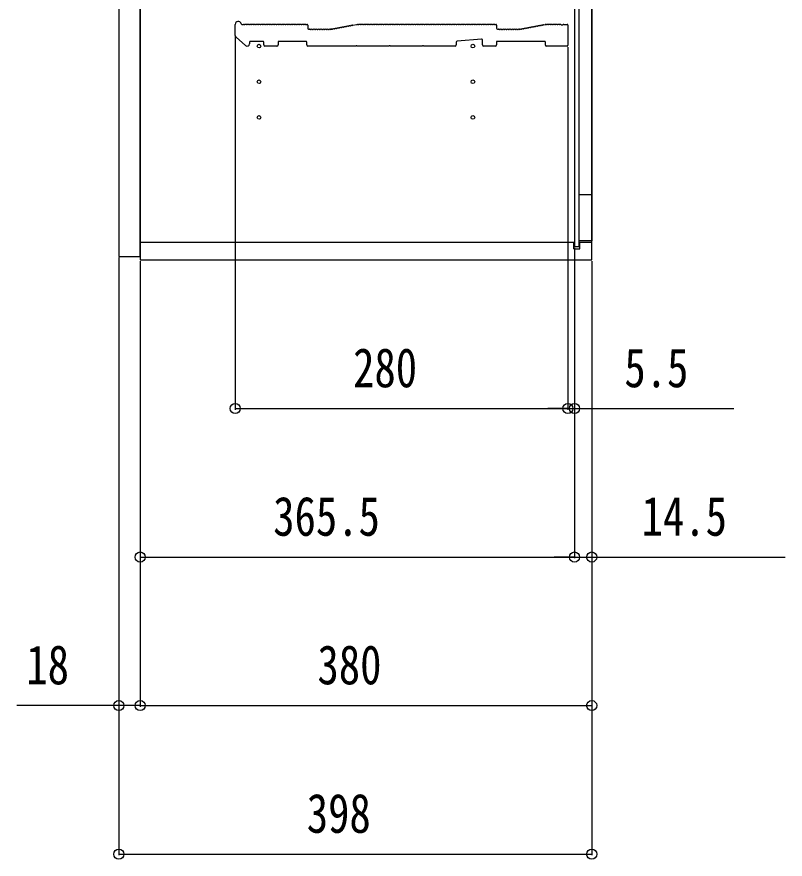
# Model space of a CAD drawing. Units: millimetres, scale not verified. Extents: x -4205 to 4205, y -2836 to 3104.
# Drawn here: x -1185 to -538, y -2206 to -1497 of the extents above; entities that cross this region are included whole.
import ezdxf
from ezdxf.enums import TextEntityAlignment as Align

# ---------------------------------------------------------------- set-up
doc = ezdxf.new("R2010")
doc.units = ezdxf.units.MM
doc.header["$LTSCALE"] = 20
for name, color, linetype in [('0-2_YKK_11', 7, 'Continuous'), ('0-3_YKK_12', 2, 'Continuous'), ('0-5_YKK_D', 6, 'Continuous')]:
    doc.layers.add(name, color=color, linetype=linetype)
doc.styles.add('ＭＳ ゴシック', font='')
doc.styles.get('ＭＳ ゴシック').set_extended_font_data('MS Gothic')

msp = doc.modelspace()

# ---------------------------------------------------------------- linework, layer by layer
at = {"layer": '0-2_YKK_11'}
for p, q in [((-1000.98, -1512.58), (-1000.98, -1503.2)), ((-995.35, -1503.2), (-993.98, -1503.2)), ((-993.42, -1503.4), (-993.04, -1503.4)), ((-991.92, -1503.4), (-991.54, -1503.4)), ((-990.42, -1503.4), (-990.04, -1503.4)), ((-988.92, -1503.4), (-988.54, -1503.4)), ((-987.42, -1503.4), (-987.04, -1503.4)), ((-985.92, -1503.4), (-985.54, -1503.4)), ((-984.42, -1503.4), (-984.04, -1503.4)), ((-982.92, -1503.4), (-982.54, -1503.4)), ((-981.42, -1503.4), (-981.04, -1503.4)), ((-979.92, -1503.4), (-979.54, -1503.4)), ((-978.42, -1503.4), (-978.04, -1503.4)), ((-976.92, -1503.4), (-976.54, -1503.4)), ((-975.42, -1503.4), (-975.04, -1503.4)), ((-973.92, -1503.4), (-973.54, -1503.4)), ((-972.42, -1503.4), (-972.04, -1503.4)), ((-970.92, -1503.4), (-970.54, -1503.4)), ((-969.42, -1503.4), (-969.04, -1503.4)), ((-967.92, -1503.4), (-967.54, -1503.4)), ((-966.42, -1503.4), (-966.04, -1503.4)), ((-964.92, -1503.4), (-964.54, -1503.4)), ((-963.42, -1503.4), (-963.04, -1503.4)), ((-961.92, -1503.4), (-961.54, -1503.4)), ((-960.42, -1503.4), (-960.04, -1503.4)), ((-958.92, -1503.4), (-958.54, -1503.4)), ((-957.42, -1503.4), (-957.04, -1503.4)), ((-955.92, -1503.4), (-955.54, -1503.4)), ((-954.42, -1503.4), (-954.04, -1503.4)), ((-952.92, -1503.4), (-952.54, -1503.4)), ((-951.42, -1503.4), (-951.04, -1503.4)), ((-949.92, -1503.4), (-949.54, -1503.4)), ((-948.42, -1503.4), (-948.04, -1503.4)), ((-946.92, -1503.4), (-946.54, -1503.4)), ((-945.42, -1503.4), (-945.04, -1503.4)), ((-943.92, -1503.4), (-943.54, -1503.4)), ((-942.42, -1503.4), (-942.04, -1503.4)), ((-941.48, -1503.2), (-940.68, -1503.2)), ((-939.98, -1503.9), (-939.98, -1506.5)), ((-939.28, -1507.2), (-938.48, -1507.2)), ((-937.92, -1507.4), (-937.54, -1507.4)), ((-936.42, -1507.4), (-936.04, -1507.4)), ((-934.92, -1507.4), (-934.54, -1507.4)), ((-933.42, -1507.4), (-933.04, -1507.4)), ((-931.92, -1507.4), (-931.54, -1507.4)), ((-930.42, -1507.4), (-930.04, -1507.4)), ((-928.92, -1507.4), (-928.54, -1507.4)), ((-927.42, -1507.4), (-927.04, -1507.4)), ((-925.92, -1507.4), (-925.54, -1507.4)), ((-924.42, -1507.4), (-924.04, -1507.4)), ((-922.92, -1507.4), (-922.54, -1507.4)), ((-921.42, -1507.4), (-921.04, -1507.4)), ((-920.48, -1507.2), (-920.04, -1507.2)), ((-920.04, -1507.2), (-920.48, -1507.2)), ((-919.18, -1507.25), (-918.81, -1507.18)), ((-917.71, -1506.97), (-917.33, -1506.9)), ((-916.24, -1506.69), (-915.86, -1506.62)), ((-914.76, -1506.41), (-914.39, -1506.34)), ((-913.29, -1506.13), (-912.91, -1506.06)), ((-911.82, -1505.85), (-911.44, -1505.78)), ((-910.34, -1505.57), (-909.97, -1505.5)), ((-908.87, -1505.29), (-908.49, -1505.22)), ((-907.39, -1505.01), (-907.02, -1504.94)), ((-905.92, -1504.73), (-905.55, -1504.65)), ((-904.45, -1504.45), (-904.07, -1504.37)), ((-902.97, -1504.16), (-902.6, -1504.09)), ((-897.42, -1503.4), (-897.04, -1503.4)), ((-895.92, -1503.4), (-895.54, -1503.4)), ((-894.42, -1503.4), (-894.04, -1503.4)), ((-892.92, -1503.4), (-892.54, -1503.4)), ((-891.42, -1503.4), (-891.04, -1503.4)), ((-889.92, -1503.4), (-889.54, -1503.4)), ((-888.42, -1503.4), (-888.04, -1503.4)), ((-886.92, -1503.4), (-886.54, -1503.4)), ((-885.42, -1503.4), (-885.04, -1503.4)), ((-883.92, -1503.4), (-883.54, -1503.4)), ((-882.42, -1503.4), (-882.04, -1503.4)), ((-880.92, -1503.4), (-880.54, -1503.4)), ((-879.42, -1503.4), (-879.04, -1503.4)), ((-877.92, -1503.4), (-877.54, -1503.4)), ((-876.42, -1503.4), (-876.04, -1503.4)), ((-874.92, -1503.4), (-874.54, -1503.4)), ((-873.42, -1503.4), (-873.04, -1503.4)), ((-871.92, -1503.4), (-871.54, -1503.4)), ((-870.42, -1503.4), (-870.04, -1503.4)), ((-868.92, -1503.4), (-868.54, -1503.4)), ((-867.42, -1503.4), (-867.04, -1503.4)), ((-865.92, -1503.4), (-865.54, -1503.4)), ((-864.42, -1503.4), (-864.04, -1503.4)), ((-862.92, -1503.4), (-862.54, -1503.4)), ((-861.42, -1503.4), (-861.04, -1503.4)), ((-859.92, -1503.4), (-859.54, -1503.4)), ((-858.42, -1503.4), (-858.04, -1503.4)), ((-856.92, -1503.4), (-856.54, -1503.4)), ((-855.42, -1503.4), (-855.04, -1503.4)), ((-853.92, -1503.4), (-853.54, -1503.4)), ((-852.42, -1503.4), (-852.04, -1503.4)), ((-850.92, -1503.4), (-850.54, -1503.4)), ((-849.42, -1503.4), (-849.04, -1503.4)), ((-847.92, -1503.4), (-847.54, -1503.4)), ((-846.42, -1503.4), (-846.04, -1503.4)), ((-844.92, -1503.4), (-844.54, -1503.4)), ((-843.42, -1503.4), (-843.04, -1503.4)), ((-841.92, -1503.4), (-841.54, -1503.4)), ((-840.42, -1503.4), (-840.04, -1503.4)), ((-838.92, -1503.4), (-838.54, -1503.4)), ((-837.42, -1503.4), (-837.04, -1503.4)), ((-835.92, -1503.4), (-835.54, -1503.4)), ((-834.42, -1503.4), (-834.04, -1503.4)), ((-832.92, -1503.4), (-832.54, -1503.4)), ((-831.42, -1503.4), (-831.04, -1503.4)), ((-829.92, -1503.4), (-829.54, -1503.4)), ((-828.42, -1503.4), (-828.04, -1503.4)), ((-826.92, -1503.4), (-826.54, -1503.4)), ((-825.42, -1503.4), (-825.04, -1503.4)), ((-823.92, -1503.4), (-823.54, -1503.4)), ((-822.42, -1503.4), (-822.04, -1503.4)), ((-820.92, -1503.4), (-820.54, -1503.4)), ((-819.42, -1503.4), (-819.04, -1503.4)), ((-817.92, -1503.4), (-817.54, -1503.4)), ((-816.42, -1503.4), (-816.04, -1503.4)), ((-814.92, -1503.4), (-814.54, -1503.4)), ((-813.42, -1503.4), (-813.04, -1503.4)), ((-811.92, -1503.4), (-811.54, -1503.4)), ((-810.42, -1503.4), (-810.04, -1503.4)), ((-808.92, -1503.4), (-808.54, -1503.4)), ((-807.42, -1503.4), (-807.04, -1503.4)), ((-805.92, -1503.4), (-805.54, -1503.4)), ((-804.42, -1503.4), (-804.04, -1503.4)), ((-802.92, -1503.4), (-802.54, -1503.4)), ((-801.42, -1503.4), (-801.04, -1503.4)), ((-799.92, -1503.4), (-799.54, -1503.4)), ((-798.42, -1503.4), (-798.04, -1503.4)), ((-796.92, -1503.4), (-796.54, -1503.4)), ((-795.42, -1503.4), (-795.04, -1503.4)), ((-793.92, -1503.4), (-793.54, -1503.4)), ((-792.42, -1503.4), (-792.04, -1503.4)), ((-790.92, -1503.4), (-790.54, -1503.4)), ((-789.42, -1503.4), (-789.04, -1503.4)), ((-787.92, -1503.4), (-787.54, -1503.4)), ((-786.42, -1503.4), (-786.04, -1503.4)), ((-784.92, -1503.4), (-784.54, -1503.4)), ((-783.42, -1503.4), (-783.04, -1503.4)), ((-782.48, -1503.2), (-781.68, -1503.2)), ((-780.98, -1503.9), (-780.98, -1506.5)), ((-780.28, -1507.2), (-779.48, -1507.2)), ((-778.92, -1507.4), (-778.54, -1507.4)), ((-777.42, -1507.4), (-777.04, -1507.4)), ((-775.92, -1507.4), (-775.54, -1507.4)), ((-774.42, -1507.4), (-774.04, -1507.4)), ((-772.92, -1507.4), (-772.54, -1507.4)), ((-771.42, -1507.4), (-771.04, -1507.4)), ((-769.92, -1507.4), (-769.54, -1507.4)), ((-768.42, -1507.4), (-768.04, -1507.4)), ((-766.92, -1507.4), (-766.54, -1507.4)), ((-765.42, -1507.4), (-765.04, -1507.4)), ((-763.92, -1507.4), (-763.54, -1507.4)), ((-762.42, -1507.4), (-762.04, -1507.4)), ((-761.48, -1507.2), (-761.04, -1507.2)), ((-760.91, -1507.19), (-760.77, -1507.16)), ((-760.18, -1507.25), (-759.81, -1507.18)), ((-758.71, -1506.97), (-758.33, -1506.9)), ((-757.24, -1506.69), (-756.86, -1506.62)), ((-755.76, -1506.41), (-755.39, -1506.34)), ((-754.29, -1506.13), (-753.91, -1506.06)), ((-752.82, -1505.85), (-752.44, -1505.78)), ((-751.34, -1505.57), (-750.97, -1505.5)), ((-749.87, -1505.29), (-749.49, -1505.22)), ((-748.39, -1505.01), (-748.02, -1504.94)), ((-746.92, -1504.73), (-746.55, -1504.65)), ((-745.45, -1504.45), (-745.07, -1504.37)), ((-743.97, -1504.16), (-743.6, -1504.09)), ((-742.5, -1503.88), (-742.13, -1503.81)), ((-741.61, -1503.51), (-740.04, -1503.21)), ((-739.91, -1503.2), (-739.48, -1503.2)), ((-738.92, -1503.4), (-738.54, -1503.4)), ((-737.42, -1503.4), (-737.04, -1503.4)), ((-735.92, -1503.4), (-735.54, -1503.4)), ((-734.42, -1503.4), (-734.04, -1503.4)), ((-732.92, -1503.4), (-732.54, -1503.4)), ((-731.42, -1503.4), (-731.04, -1503.4)), ((-729.92, -1503.4), (-729.54, -1503.4)), ((-728.42, -1503.4), (-728.04, -1503.4)), ((-724.48, -1503.2), (-721.68, -1503.2)), ((-720.98, -1503.9), (-720.98, -1520.8)), ((-992.28, -1521.01), (-1000.28, -1514.1)), ((-793.74, -1515.57), (-814.34, -1517.44)), ((-792.98, -1520.5), (-792.98, -1516.27)), ((-988.98, -1518.2), (-988.98, -1519.5)), ((-977.68, -1517.5), (-988.28, -1517.5)), ((-976.98, -1520.5), (-976.98, -1518.2)), ((-965.98, -1521.5), (-975.98, -1521.5)), ((-964.98, -1518.2), (-964.98, -1520.5)), ((-941.48, -1517.5), (-964.28, -1517.5)), ((-940.78, -1520.5), (-940.78, -1518.2)), ((-814.98, -1518.14), (-814.98, -1520.5)), ((-781.98, -1521.5), (-791.98, -1521.5)), ((-739.98, -1520.8), (-739.98, -1518.2)), ((-721.68, -1521.5), (-739.28, -1521.5))]:
    msp.add_line(p, q, dxfattribs=at)
for points in [[(-919.77, -1507.16), (-919.91, -1507.19), (-919.77, -1507.16)], [(-902.09, -1503.79), (-898.98, -1503.2), (-897.98, -1503.2)], [(-726.92, -1503.4), (-726.72, -1503.47), (-725.23, -1503.47), (-725.04, -1503.4)], [(-815.98, -1521.5), (-842.4, -1521.5), (-842.65, -1521.37), (-843.3, -1521.37), (-843.55, -1521.5), (-870.4, -1521.5), (-870.65, -1521.37), (-871.3, -1521.37), (-871.55, -1521.5), (-898.4, -1521.5), (-898.65, -1521.37), (-899.3, -1521.37), (-899.55, -1521.5), (-939.78, -1521.5)], [(-740.68, -1517.5), (-780.98, -1517.5), (-780.98, -1520.5)]]:
    msp.add_lwpolyline(points, dxfattribs=at)
for centre, radius, start, end in [((-998.48, -1503.2), 2.5, 12.63563, 180), ((-995.35, -1502.5), 0.7, 192.63563, 270), ((-993.98, -1504.08), 0.88, 50.536, 90), ((-992.48, -1504.08), 0.88, 50.536, 129.464), ((-990.98, -1504.08), 0.88, 50.536, 129.464), ((-989.48, -1504.08), 0.88, 50.536, 129.464), ((-987.98, -1504.08), 0.88, 50.536, 129.464), ((-986.48, -1504.08), 0.88, 50.536, 129.464), ((-984.98, -1504.08), 0.88, 50.536, 129.464), ((-983.48, -1504.08), 0.88, 50.536, 129.464), ((-981.98, -1504.08), 0.88, 50.536, 129.464), ((-980.48, -1504.08), 0.88, 50.536, 129.464), ((-978.98, -1504.08), 0.88, 50.536, 129.464), ((-977.48, -1504.08), 0.88, 50.536, 129.464), ((-975.98, -1504.08), 0.88, 50.536, 129.464), ((-974.48, -1504.08), 0.88, 50.536, 129.464), ((-972.98, -1504.08), 0.88, 50.536, 129.464), ((-971.48, -1504.08), 0.88, 50.536, 129.464), ((-969.98, -1504.08), 0.88, 50.536, 129.464), ((-968.48, -1504.08), 0.88, 50.536, 129.464), ((-966.98, -1504.08), 0.88, 50.536, 129.464), ((-965.48, -1504.08), 0.88, 50.536, 129.464), ((-963.98, -1504.08), 0.88, 50.536, 129.464), ((-962.48, -1504.08), 0.88, 50.536, 129.464), ((-960.98, -1504.08), 0.88, 50.536, 129.464), ((-959.48, -1504.08), 0.88, 50.536, 129.464), ((-957.98, -1504.08), 0.88, 50.536, 129.464), ((-956.48, -1504.08), 0.88, 50.536, 129.464), ((-954.98, -1504.08), 0.88, 50.536, 129.464), ((-953.48, -1504.08), 0.88, 50.536, 129.464), ((-951.98, -1504.08), 0.88, 50.536, 129.464), ((-950.48, -1504.08), 0.88, 50.536, 129.464), ((-948.98, -1504.08), 0.88, 50.536, 129.464), ((-947.48, -1504.08), 0.88, 50.536, 129.464), ((-945.98, -1504.08), 0.88, 50.536, 129.464), ((-944.48, -1504.08), 0.88, 50.536, 129.464), ((-942.98, -1504.08), 0.88, 50.536, 129.464), ((-941.48, -1504.08), 0.88, 90, 129.464), ((-940.68, -1503.9), 0.7, 0, 90), ((-939.28, -1506.5), 0.7, 180, 270), ((-938.48, -1508.08), 0.88, 50.536, 90), ((-936.98, -1508.08), 0.88, 50.536, 129.464), ((-935.48, -1508.08), 0.88, 50.536, 129.464), ((-933.98, -1508.08), 0.88, 50.536, 129.464), ((-932.48, -1508.08), 0.88, 50.536, 129.464), ((-930.98, -1508.08), 0.88, 50.536, 129.464), ((-929.48, -1508.08), 0.88, 50.536, 129.464), ((-927.98, -1508.08), 0.88, 50.536, 129.464), ((-926.48, -1508.08), 0.88, 50.536, 129.464), ((-924.98, -1508.08), 0.88, 50.536, 129.464), ((-923.48, -1508.08), 0.88, 50.536, 129.464), ((-921.98, -1508.08), 0.88, 50.536, 129.464), ((-920.48, -1508.08), 0.88, 90, 129.464), ((-920.04, -1506.5), 0.7, 270, 280.7843), ((-920.04, -1506.5), 0.7, 270, 280.7843), ((-919.6, -1508.02), 0.88, 61.3203, 100.7843), ((-918.13, -1507.74), 0.88, 61.3203, 140.24829), ((-916.66, -1507.46), 0.88, 61.3203, 140.24829), ((-915.18, -1507.18), 0.88, 61.3203, 140.24829), ((-913.71, -1506.9), 0.88, 61.3203, 140.24829), ((-912.24, -1506.62), 0.88, 61.3203, 140.24829), ((-910.76, -1506.34), 0.88, 61.3203, 140.24829), ((-909.29, -1506.06), 0.88, 61.3203, 140.24829), ((-907.82, -1505.78), 0.88, 61.3203, 140.24829), ((-906.34, -1505.5), 0.88, 61.3203, 140.24829), ((-904.87, -1505.22), 0.88, 61.3203, 140.24829), ((-903.4, -1504.94), 0.88, 61.3203, 140.24829), ((-901.92, -1504.66), 0.88, 100.7843, 140.24829), ((-897.98, -1504.08), 0.88, 50.536, 90), ((-896.48, -1504.08), 0.88, 50.536, 129.464), ((-894.98, -1504.08), 0.88, 50.536, 129.464), ((-893.48, -1504.08), 0.88, 50.536, 129.464), ((-891.98, -1504.08), 0.88, 50.536, 129.464), ((-890.48, -1504.08), 0.88, 50.536, 129.464), ((-888.98, -1504.08), 0.88, 50.536, 129.464), ((-887.48, -1504.08), 0.88, 50.536, 129.464), ((-885.98, -1504.08), 0.88, 50.536, 129.464), ((-884.48, -1504.08), 0.88, 50.536, 129.464), ((-882.98, -1504.08), 0.88, 50.536, 129.464), ((-881.48, -1504.08), 0.88, 50.536, 129.464), ((-879.98, -1504.08), 0.88, 50.536, 129.464), ((-878.48, -1504.08), 0.88, 50.536, 129.464), ((-876.98, -1504.08), 0.88, 50.536, 129.464), ((-875.48, -1504.08), 0.88, 50.536, 129.464), ((-873.98, -1504.08), 0.88, 50.536, 129.464), ((-872.48, -1504.08), 0.88, 50.536, 129.464), ((-870.98, -1504.08), 0.88, 50.536, 129.464), ((-869.48, -1504.08), 0.88, 50.536, 129.464), ((-867.98, -1504.08), 0.88, 50.536, 129.464), ((-866.48, -1504.08), 0.88, 50.536, 129.464), ((-864.98, -1504.08), 0.88, 50.536, 129.464), ((-863.48, -1504.08), 0.88, 50.536, 129.464), ((-861.98, -1504.08), 0.88, 50.536, 129.464), ((-860.48, -1504.08), 0.88, 50.536, 129.464), ((-858.98, -1504.08), 0.88, 50.536, 129.464), ((-857.48, -1504.08), 0.88, 50.536, 129.464), ((-855.98, -1504.08), 0.88, 50.536, 129.464), ((-854.48, -1504.08), 0.88, 50.536, 129.464), ((-852.98, -1504.08), 0.88, 50.536, 129.464), ((-851.48, -1504.08), 0.88, 50.536, 129.464), ((-849.98, -1504.08), 0.88, 50.536, 129.464), ((-848.48, -1504.08), 0.88, 50.536, 129.464), ((-846.98, -1504.08), 0.88, 50.536, 129.464), ((-845.48, -1504.08), 0.88, 50.536, 129.464), ((-843.98, -1504.08), 0.88, 50.536, 129.464), ((-842.48, -1504.08), 0.88, 50.536, 129.464), ((-840.98, -1504.08), 0.88, 50.536, 129.464), ((-839.48, -1504.08), 0.88, 50.536, 129.464), ((-837.98, -1504.08), 0.88, 50.536, 129.464), ((-836.48, -1504.08), 0.88, 50.536, 129.464), ((-834.98, -1504.08), 0.88, 50.536, 129.464), ((-833.48, -1504.08), 0.88, 50.536, 129.464), ((-831.98, -1504.08), 0.88, 50.536, 129.464), ((-830.48, -1504.08), 0.88, 50.536, 129.464), ((-828.98, -1504.08), 0.88, 50.536, 129.464), ((-827.48, -1504.08), 0.88, 50.536, 129.464), ((-825.98, -1504.08), 0.88, 50.536, 129.464), ((-824.48, -1504.08), 0.88, 50.536, 129.464), ((-822.98, -1504.08), 0.88, 50.536, 129.464), ((-821.48, -1504.08), 0.88, 50.536, 129.464), ((-819.98, -1504.08), 0.88, 50.536, 129.464), ((-818.48, -1504.08), 0.88, 50.536, 129.464), ((-816.98, -1504.08), 0.88, 50.536, 129.464), ((-815.48, -1504.08), 0.88, 50.536, 129.464), ((-813.98, -1504.08), 0.88, 50.536, 129.464), ((-812.48, -1504.08), 0.88, 50.536, 129.464), ((-810.98, -1504.08), 0.88, 50.536, 129.464), ((-809.48, -1504.08), 0.88, 50.536, 129.464), ((-807.98, -1504.08), 0.88, 50.536, 129.464), ((-806.48, -1504.08), 0.88, 50.536, 129.464), ((-804.98, -1504.08), 0.88, 50.536, 129.464), ((-803.48, -1504.08), 0.88, 50.536, 129.464), ((-801.98, -1504.08), 0.88, 50.536, 129.464), ((-800.48, -1504.08), 0.88, 50.536, 129.464), ((-798.98, -1504.08), 0.88, 50.536, 129.464), ((-797.48, -1504.08), 0.88, 50.536, 129.464), ((-795.98, -1504.08), 0.88, 50.536, 129.464), ((-794.48, -1504.08), 0.88, 50.536, 129.464), ((-792.98, -1504.08), 0.88, 50.536, 129.464), ((-791.48, -1504.08), 0.88, 50.536, 129.464), ((-789.98, -1504.08), 0.88, 50.536, 129.464), ((-788.48, -1504.08), 0.88, 50.536, 129.464), ((-786.98, -1504.08), 0.88, 50.536, 129.464), ((-785.48, -1504.08), 0.88, 50.536, 129.464), ((-783.98, -1504.08), 0.88, 50.536, 129.464), ((-782.48, -1504.08), 0.88, 90, 129.464), ((-781.68, -1503.9), 0.7, 0, 90), ((-780.28, -1506.5), 0.7, 180, 270), ((-779.48, -1508.08), 0.88, 50.536, 90), ((-777.98, -1508.08), 0.88, 50.536, 129.464), ((-776.48, -1508.08), 0.88, 50.536, 129.464), ((-774.98, -1508.08), 0.88, 50.536, 129.464), ((-773.48, -1508.08), 0.88, 50.536, 129.464), ((-771.98, -1508.08), 0.88, 50.536, 129.464), ((-770.48, -1508.08), 0.88, 50.536, 129.464), ((-768.98, -1508.08), 0.88, 50.536, 129.464), ((-767.48, -1508.08), 0.88, 50.536, 129.464), ((-765.98, -1508.08), 0.88, 50.536, 129.464), ((-764.48, -1508.08), 0.88, 50.536, 129.464), ((-762.98, -1508.08), 0.88, 50.536, 129.464), ((-761.48, -1508.08), 0.88, 90, 129.464), ((-761.04, -1506.5), 0.7, 270, 280.7843), ((-760.6, -1508.02), 0.88, 61.3203, 100.7843), ((-759.13, -1507.74), 0.88, 61.3203, 140.24829), ((-757.66, -1507.46), 0.88, 61.3203, 140.24829), ((-756.18, -1507.18), 0.88, 61.3203, 140.24829), ((-754.71, -1506.9), 0.88, 61.3203, 140.24829), ((-753.24, -1506.62), 0.88, 61.3203, 140.24829), ((-751.76, -1506.34), 0.88, 61.3203, 140.24829), ((-750.29, -1506.06), 0.88, 61.3203, 140.24829), ((-748.82, -1505.78), 0.88, 61.3203, 140.24829), ((-747.34, -1505.5), 0.88, 61.3203, 140.24829), ((-745.87, -1505.22), 0.88, 61.3203, 140.24829), ((-744.4, -1504.94), 0.88, 61.3203, 140.24829), ((-742.92, -1504.66), 0.88, 61.3203, 140.24829), ((-741.45, -1504.38), 0.88, 100.7843, 140.24829), ((-739.91, -1503.9), 0.7, 90, 100.7843), ((-739.48, -1504.08), 0.88, 50.536, 90), ((-737.98, -1504.08), 0.88, 50.536, 129.464), ((-736.48, -1504.08), 0.88, 50.536, 129.464), ((-734.98, -1504.08), 0.88, 50.536, 129.464), ((-733.48, -1504.08), 0.88, 50.536, 129.464), ((-731.98, -1504.08), 0.88, 50.536, 129.464), ((-730.48, -1504.08), 0.88, 50.536, 129.464), ((-728.98, -1504.08), 0.88, 50.536, 129.464), ((-727.48, -1504.08), 0.88, 50.46055, 129.464), ((-724.48, -1504.08), 0.88, 90, 129.53945), ((-721.68, -1503.9), 0.7, 0, 90), ((-998.98, -1512.58), 2, 180, 229.16128), ((-793.68, -1516.27), 0.7, 0, 95.19443), ((-990.98, -1519.5), 2, 229.16128, 0), ((-988.28, -1518.2), 0.7, 90, 180), ((-977.68, -1518.2), 0.7, 0, 90), ((-975.98, -1520.5), 1, 180, 270), ((-965.98, -1520.5), 1, 270, 0), ((-964.28, -1518.2), 0.7, 90, 180), ((-941.48, -1518.2), 0.7, 0, 90), ((-939.78, -1520.5), 1, 180, 270), ((-815.98, -1520.5), 1, 270, 0), ((-814.28, -1518.14), 0.7, 95.19443, 180), ((-791.98, -1520.5), 1, 180, 270), ((-781.98, -1520.5), 1, 270, 0), ((-740.68, -1518.2), 0.7, 0, 90), ((-739.28, -1520.8), 0.7, 180, 270), ((-721.68, -1520.8), 0.7, 270, 0)]:
    msp.add_arc(centre, radius, start, end, dxfattribs=at)
at = {"layer": '0-3_YKK_12'}
for p, q in [((-700.98, -976.75), (-700.98, -1646.25)), ((-1080.98, -1686.5), (-715.98, -1686.5)), ((-715.98, -1692), (-715.98, -1686.5)), ((-710.98, -1692), (-710.98, -1686.5)), ((-710.98, -1686.5), (-700.98, -1686.5)), ((-715.98, -1692), (-710.98, -1692))]:
    msp.add_line(p, q, dxfattribs=at)
for points in [[(-1080.98, -1701.5), (-700.98, -1701.5), (-700.98, -921.5), (-1080.98, -921.5)], [(-1098.98, -1698.5), (-1080.98, -1698.5), (-1080.98, -924.5), (-1098.98, -924.5)], [(-715.48, -1690.25), (-711.48, -1690.25), (-711.48, -932.75), (-715.48, -932.75)], [(-711.48, -1646.25), (-700.98, -1646.25), (-700.98, -1685.25), (-711.48, -1685.25)]]:
    msp.add_lwpolyline(points, close=True, dxfattribs=at)
for centre in [(-980.98, -1521.5), (-800.98, -1521.5), (-980.98, -1551.5), (-800.98, -1551.5), (-980.98, -1581.5), (-800.98, -1581.5)]:
    msp.add_circle(centre, 1.55, dxfattribs=at)
at = {"layer": '0-5_YKK_D'}
for p, q in [((-1000.98, -1513.5), (-1000.98, -1827.5)), ((-720.98, -1522.5), (-720.98, -1827.5)), ((-720.98, -1522.5), (-720.98, -1827.5)), ((-715.48, -1691.25), (-715.48, -1952.5)), ((-715.48, -1691.25), (-715.48, -1952.5)), ((-715.48, -1691.25), (-715.48, -1827.5)), ((-1098.98, -1699.5), (-1098.98, -2077.5)), ((-1098.98, -1699.5), (-1098.98, -2202.5)), ((-1080.98, -1702.5), (-1080.98, -1952.5)), ((-1080.98, -1702.5), (-1080.98, -2077.5)), ((-1080.98, -1702.5), (-1080.98, -2077.5)), ((-700.98, -1702.5), (-700.98, -1952.5)), ((-700.98, -1702.5), (-700.98, -2077.5)), ((-700.98, -1702.5), (-700.98, -2202.5)), ((-1000.98, -1826.5), (-720.98, -1826.5)), ((-720.98, -1826.5), (-737.98, -1826.5)), ((-720.98, -1826.5), (-715.48, -1826.5)), ((-715.48, -1826.5), (-581.48, -1826.5)), ((-1080.98, -1951.5), (-715.48, -1951.5)), ((-715.48, -1951.5), (-732.48, -1951.5)), ((-715.48, -1951.5), (-700.98, -1951.5)), ((-700.98, -1951.5), (-538.18, -1951.5)), ((-1080.98, -2076.5), (-700.98, -2076.5)), ((-1098.98, -2201.5), (-700.98, -2201.5))]:
    msp.add_line(p, q, dxfattribs=at)
msp.add_lwpolyline([(-1080.98, -2076.5), (-1098.98, -2076.5), (-1184.78, -2076.5)], dxfattribs=at)
for centre in [(-1000.98, -1826.5), (-720.98, -1826.5), (-720.98, -1826.5), (-715.48, -1826.5), (-1080.98, -1951.5), (-715.48, -1951.5), (-715.48, -1951.5), (-700.98, -1951.5), (-1098.98, -2076.5), (-1080.98, -2076.5), (-1080.98, -2076.5), (-700.98, -2076.5), (-1098.98, -2201.5), (-700.98, -2201.5)]:
    msp.add_circle(centre, 4.25, dxfattribs=at)

# ---------------------------------------------------------------- texts
at = {"layer": '0-5_YKK_D', "style": 'ＭＳ ゴシック', "width": 0.8}
for s, p in [('280', (-901.78, -1818.5)), ('5.5', (-673.48, -1818.5)), ('365.5', (-969.03, -1943.5)), ('14.5', (-658.98, -1943.5)), ('18', (-1176.78, -2068.5)), ('380', (-931.78, -2068.5)), ('398', (-940.78, -2193.5))]:
    msp.add_text(s, height=32.99, dxfattribs=at).set_placement(p, align=Align.BOTTOM_LEFT)

doc.saveas('drawing.dxf')
